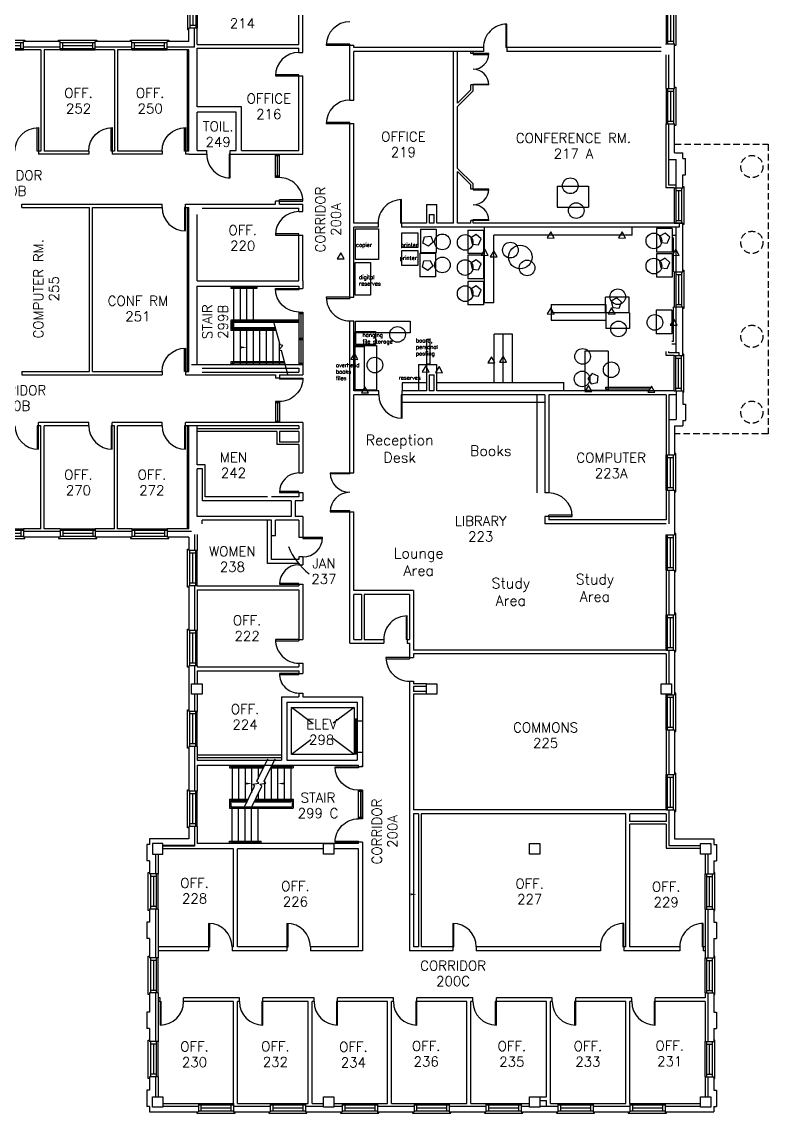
# Model space of a CAD drawing. Extents: x 481 to 2778, y 95 to 2621.
# Drawn here: x 1634 to 2778, y 95 to 1768 of the extents above; entities that cross this region are included whole.
import ezdxf
from ezdxf.enums import TextEntityAlignment as Align

# ---------------------------------------------------------------- set-up
doc = ezdxf.new("R2010")
doc.units = 0
doc.header["$LTSCALE"] = 40
doc.header["$MEASUREMENT"] = 0
doc.linetypes.add('HIDDEN', pattern=[0.375, 0.25, -0.125])
doc.layers.get('0').update_dxf_attribs({"linetype": 'CONTINUOUS'})
for name, color, linetype in [('A-AREA-IDEN', 3, 'CONTINUOUS'), ('A-CONC', 5, 'HIDDEN'), ('A-DOOR', 7, 'CONTINUOUS'), ('A-FLOR-ELTR', 7, 'CONTINUOUS'), ('A-FLOR-STRS', 7, 'CONTINUOUS'), ('A-GLAZ', 5, 'CONTINUOUS'), ('A-STRS-RAIL', 7, 'CONTINUOUS'), ('A-WALL', 5, 'CONTINUOUS'), ('S-COLS', 3, 'CONTINUOUS')]:
    doc.layers.add(name, color=color, linetype=linetype)
doc.styles.add('SIMPLEX', font='simplex', dxfattribs={"height": 23})

# ---------------------------------------------------------------- blocks, each defined once
blk = doc.blocks.new('Q')
at = {"layer": 'A-STRS-RAIL', "style": 'SIMPLEX'}
for tag, p in [('ROOM', (2, 4)), ('NUMBER', (2, -15.1))]:
    blk.add_attdef(tag, text='', height=12, dxfattribs=at).set_placement(p, align=Align.CENTER)
blk = doc.blocks.new('AD081', base_point=(976.415, 314.205))
for p, q in [((976.353, 314.849), (976.314, 314.205)), ((976.353, 314.849), (976.477, 313.561)), ((975.415, 314.205), (976.314, 314.205)), ((976.477, 313.561), (976.516, 314.205)), ((976.516, 314.205), (977.415, 314.205))]:
    blk.add_line(p, q)
blk = doc.blocks.new('WDO')
at = {"layer": 'A-GLAZ'}
for p, q in [((2681.4, 408.1), (2681.4, 462.1)), ((2683.6, 408.1), (2683.6, 462.1)), ((2683.6, 458.1), (2692.6, 458.1)), ((2688.1, 412.1), (2688.1, 458.1)), ((2692.6, 408.1), (2692.6, 462.1)), ((2696.3, 464.4), (2694.4, 464.4)), ((2696.3, 405.8), (2696.3, 464.4)), ((2683.6, 412.1), (2692.6, 412.1)), ((2694.4, 405.8), (2696.3, 405.8))]:
    blk.add_line(p, q, dxfattribs=at)
at = {"layer": 'A-WALL'}
for p, q in [((2681.4, 462.1), (2694.4, 462.1)), ((2681.4, 408.1), (2694.4, 408.1))]:
    blk.add_line(p, q, dxfattribs=at)
blk = doc.blocks.new('AD05A', base_point=(203.035, 424.492))
for p, q in [((203.035, 424.492), (203.084, 424.492)), ((203.035, 424.492), (203.035, 423.492)), ((203.084, 423.493), (203.084, 424.492))]:
    blk.add_line(p, q)
blk.add_arc((203.035, 424.492), 1, 270, 0)
blk = doc.blocks.new('AD03A', base_point=(6.133, 5.024))
for p, q in [((6.133, 6.024), (6.133, 5.024)), ((6.182, 5.024), (6.182, 6.022)), ((6.133, 5.024), (6.182, 5.024))]:
    blk.add_line(p, q)
blk.add_arc((6.133, 5.024), 1, 0, 90)
blk = doc.blocks.new('AD04A', base_point=(489.664, 570.31))
for p, q in [((488.664, 571.31), (488.664, 570.31)), ((488.713, 570.31), (488.713, 571.309)), ((490.616, 570.31), (490.616, 571.309)), ((490.664, 571.31), (490.664, 570.31)), ((488.664, 570.31), (488.713, 570.31)), ((490.664, 570.31), (490.616, 570.31))]:
    blk.add_line(p, q)
for centre, start, end in [((488.664, 570.31), 0, 90), ((490.664, 570.31), 90, 180)]:
    blk.add_arc(centre, 1, start, end)

msp = doc.modelspace()

# ---------------------------------------------------------------- linework, layer by layer
for p, q in [((2569.5, 1441.2), (2569.5, 1453.2)), ((2357.1, 1337.3), (2343.1, 1337.3)), ((2445, 1334.7), (2445, 1310.7)), ((2529, 1334.7), (2529, 1310.7)), ((2385.8, 1289.3), (2357.8, 1289.3)), ((2241.9, 1242.6), (2254.7, 1242.6)), ((2216.7, 1214.5), (2216.7, 1202.5)), ((2464.2, 1215.3), (2464.2, 1203.3))]:
    msp.add_line(p, q)
for points in [[(2145.1, 1450.7), (2180.6, 1450.7), (2180.6, 1403.7), (2145.1, 1403.7)], [(2216.1, 1444.5), (2240.8, 1444.5), (2240.8, 1422.2), (2216.1, 1422.2)], [(2264.4, 1430.5), (2257.1, 1424), (2248.6, 1428.9), (2250.8, 1438.5), (2260.5, 1439.4)], [(2337.7, 1435.5), (2330.4, 1442), (2321.9, 1437), (2324.1, 1427.4), (2333.8, 1426.5)], [(2449.8, 1436.7), (2444.6, 1446.2), (2439, 1436.9)], [(2559, 1436.7), (2553.8, 1446.2), (2548.2, 1436.9)], [(2627.1, 1437.8), (2619.7, 1444.3), (2611.3, 1439.3), (2613.4, 1429.7), (2623.2, 1428.8)], [(2127.9, 1404.7), (2122.6, 1414.1), (2117, 1404.8)], [(2216.1, 1417.6), (2240.8, 1417.6), (2240.8, 1394.4), (2216.1, 1394.4)], [(2348.5, 1410), (2343.2, 1419.4), (2337.7, 1410.2)], [(2362.4, 1407.8), (2357.2, 1417.3), (2351.6, 1408)], [(2627.1, 1399.2), (2619.7, 1405.7), (2611.3, 1400.7), (2613.4, 1391.2), (2623.2, 1390.2)], [(2641.5, 1410), (2636.2, 1419.4), (2630.7, 1410.2)], [(2144.4, 1399.1), (2168.3, 1399.1), (2168.3, 1349), (2144.4, 1349)], [(2263.7, 1393.5), (2256.3, 1387), (2247.9, 1391.9), (2250, 1401.5), (2259.8, 1402.4)], [(2337.7, 1396.9), (2330.4, 1403.4), (2321.9, 1398.4), (2324.1, 1388.9), (2333.8, 1387.9)], [(2337.7, 1356.8), (2330.4, 1363.3), (2321.9, 1358.4), (2324.1, 1348.8), (2333.8, 1347.8)], [(2553.2, 1338.4), (2545.9, 1344.9), (2537.4, 1339.9), (2539.5, 1330.4), (2549.3, 1329.4)], [(2449.8, 1320.1), (2444.6, 1329.6), (2439, 1320.3)], [(2543.2, 1320.1), (2537.9, 1329.6), (2532.4, 1320.3)], [(2144.9, 1309.5), (2228.9, 1309.5), (2228.9, 1291.5), (2144.9, 1291.5)], [(2638.3, 1303), (2633, 1312.4), (2627.5, 1303.2)], [(2145.9, 1293.5), (2176, 1293.5), (2176, 1273.4), (2145.9, 1273.4)], [(2144.4, 1271.9), (2177.5, 1271.9), (2177.5, 1203.3), (2144.4, 1203.3)], [(2254.7, 1281.9), (2259.3, 1281.9), (2259.3, 1243.4), (2254.7, 1243.4)], [(2148.9, 1250.6), (2143.7, 1260), (2138.1, 1250.8)], [(2144.4, 1270.3), (2158.3, 1270.3), (2158.3, 1204), (2144.4, 1204)], [(2358.9, 1245.2), (2353.6, 1254.7), (2348, 1245.4)], [(2376.9, 1246.3), (2371.7, 1255.8), (2366.1, 1246.5)], [(2258.2, 1231.3), (2252.9, 1240.8), (2247.3, 1231.5)], [(2278.5, 1230.3), (2273.2, 1239.7), (2267.7, 1230.4)], [(2508, 1228.8), (2501.5, 1221.5), (2506.5, 1213), (2516, 1215.1), (2517, 1224.9)], [(2165, 1199.2), (2159.7, 1208.7), (2154.2, 1199.4)], [(2507.7, 1201.4), (2502.5, 1210.8), (2496.9, 1201.6)], [(2529.1, 1208.1), (2596.4, 1208.1), (2596.4, 1204.8), (2529.1, 1204.8)], [(2604, 1200.3), (2598.8, 1209.8), (2593.2, 1200.5)]]:
    msp.add_lwpolyline(points, close=True)
for centre, radius in [((2474.5, 1516.7), 12), ((2483.6, 1478.7), 12), ((2278.3, 1430.8), 12), ((2313.3, 1430), 12), ((2602.6, 1432.3), 12), ((2382.6, 1418.1), 12), ((2397.8, 1407.5), 18), ((2278.3, 1395.4), 12), ((2602.6, 1393.8), 12), ((2313.3, 1391.5), 12), ((2408.2, 1390.9), 12), ((2313.3, 1351.4), 12), ((2547.3, 1346.7), 12), ((2548.4, 1297.4), 12), ((2604.2, 1307.3), 12), ((2209.6, 1289), 12), ((2493.4, 1255.2), 12), ((2174.9, 1242), 12), ((2537.2, 1234.8), 12), ((2492.6, 1220.7), 12)]:
    msp.add_circle(centre, radius)
at = {"layer": 'A-AREA-IDEN'}
msp.add_arc((2140.1, 1005.1), 106.2, 202.9762, 231.5169, dxfattribs=at)
at = {"layer": 'A-CONC', "linetype": 'HIDDEN'}
for p, q in [((2634.4, 1580.5), (2777.9, 1580.5)), ((2777.9, 1580.5), (2777.9, 1136.3)), ((2777.9, 1136.3), (2634.4, 1136.3))]:
    msp.add_line(p, q, dxfattribs=at)
for centre in [(2752.9, 1546.2), (2752.9, 1430), (2752.9, 1286), (2752.9, 1169.7)]:
    msp.add_circle(centre, 17, dxfattribs=at)
at = {"layer": 'A-DOOR', "color": 7}
for p, q in [((2022.4, 1529.3), (2022.4, 1565)), ((2028.4, 1529.3), (2028.4, 1565)), ((2022.4, 1186.1), (2022.4, 1154)), ((2028.4, 1186.1), (2028.4, 1154)), ((2149.9, 546.5), (2149.9, 590.3)), ((2155.9, 546.5), (2155.9, 590.3))]:
    msp.add_line(p, q, dxfattribs=at)
at = {"layer": 'A-DOOR'}
for p, q in [((2022.4, 1563), (2028.4, 1563)), ((2025.4, 1531.3), (2025.4, 1563)), ((2028.4, 1531.3), (2022.4, 1531.3)), ((2028.4, 1529.3), (2022.4, 1529.3)), ((2058.4, 1323.2), (2058.4, 1243)), ((2058.4, 1323.2), (2064.4, 1323.2)), ((2064.4, 1323.2), (2064.4, 1243)), ((2058.4, 1321.2), (2064.4, 1321.2)), ((2061.4, 1321.2), (2061.4, 1283.1)), ((2058.4, 1283.1), (2064.4, 1283.1)), ((2058.4, 1281.1), (2064.4, 1281.1)), ((2061.4, 1281.1), (2061.4, 1244.9)), ((2058.4, 1244.9), (2064.4, 1244.9)), ((2028.4, 1186.1), (2022.4, 1186.1)), ((2028.4, 1184.1), (2022.4, 1184.1)), ((2025.4, 1184.1), (2025.4, 1156)), ((2022.4, 1156), (2028.4, 1156)), ((2144.8, 699), (2144.8, 646)), ((2146.8, 699), (2144.8, 699)), ((2146.8, 646), (2146.8, 699)), ((2144.8, 646), (2146.8, 646)), ((2155.9, 590.3), (2149.9, 590.3)), ((2155.9, 588.3), (2149.9, 588.3)), ((2152.9, 588.3), (2152.9, 548.5)), ((2155.9, 548.5), (2149.9, 548.5)), ((2155.9, 546.5), (2149.9, 546.5))]:
    msp.add_line(p, q, dxfattribs=at)
at = {"layer": 'A-FLOR-ELTR'}
for p, q in [((2047, 717), (2143, 717)), ((2047, 645), (2047, 717)), ((2080.4, 692), (2047, 717)), ((2143, 717), (2110.9, 693)), ((2143, 717), (2143, 645)), ((2143, 645), (2110.5, 669.4)), ((2076.7, 667.3), (2047, 645)), ((2143, 645), (2047, 645))]:
    msp.add_line(p, q, dxfattribs=at)
at = {"layer": 'A-FLOR-STRS'}
for p, q in [((1958.2, 1363), (1958.2, 1243)), ((1968.2, 1363), (1968.2, 1307)), ((1978.2, 1363), (1978.2, 1307)), ((1988.2, 1363), (1988.2, 1307)), ((1968.2, 1299), (1968.2, 1243)), ((1978.2, 1299), (1978.2, 1243)), ((1988.2, 1299), (1988.2, 1243)), ((1998.2, 1299), (1998.2, 1243)), ((2008.2, 1299), (2008.2, 1243)), ((2018.2, 1299), (2018.2, 1243)), ((2028.2, 1276.4), (2028.2, 1243)), ((1955.8, 628.5), (1955.8, 572.5)), ((1965.8, 628.5), (1965.8, 572.5)), ((1975.8, 628.5), (1975.8, 572.5)), ((1985.8, 628.5), (1985.8, 586.2)), ((1995.8, 628.5), (1995.8, 607.2)), ((2015.8, 628.5), (2015.8, 572.5)), ((2025.8, 628.5), (2025.8, 572.5)), ((2035.8, 628.5), (2035.8, 572.5)), ((2045.8, 628.5), (2045.8, 572.5)), ((2005.8, 606.4), (2005.8, 572.5)), ((1995.8, 585.4), (1995.8, 572.5)), ((1955.8, 508.5), (1955.8, 564.5)), ((1965.8, 508.5), (1965.8, 564.5)), ((1975.8, 508.5), (1975.8, 564.5)), ((1985.8, 508.5), (1985.8, 564.5)), ((1995.8, 508.5), (1995.8, 564.5))]:
    msp.add_line(p, q, dxfattribs=at)
for points in [[(1969.3, 1270.6), (1969.3, 1267.6), (1978.3, 1269.1)], [(1977.3, 602), (1977.3, 599), (1986.3, 600.5)], [(2035.2, 599), (2035.2, 602), (2026.2, 600.5)]]:
    msp.add_solid(points, dxfattribs=at)
at = {"layer": 'A-GLAZ'}
for p, q in [((1827.4, 405.8), (1827.4, 464.4)), ((1827.4, 464.4), (1829.4, 464.4)), ((1831.2, 408.1), (1831.2, 462.1)), ((1840.2, 458.1), (1831.2, 458.1)), ((1835.7, 412.1), (1835.7, 458.1)), ((1840.2, 408.1), (1840.2, 462.1)), ((1842.4, 408.1), (1842.4, 462.1)), ((2681.4, 408.1), (2681.4, 462.1)), ((2683.6, 408.1), (2683.6, 462.1)), ((2683.6, 458.1), (2692.6, 458.1)), ((2688.1, 412.1), (2688.1, 458.1)), ((2692.6, 408.1), (2692.6, 462.1)), ((2696.3, 464.4), (2694.4, 464.4)), ((2696.3, 405.8), (2696.3, 464.4)), ((1829.4, 405.8), (1827.4, 405.8)), ((1840.2, 412.1), (1831.2, 412.1)), ((2683.6, 412.1), (2692.6, 412.1)), ((2694.4, 405.8), (2696.3, 405.8))]:
    msp.add_line(p, q, dxfattribs=at)
at = {"layer": 'A-STRS-RAIL'}
for p, q in [((1954.2, 1363), (1954.2, 1359.1)), ((1993.7, 1359.1), (1954.2, 1359.1)), ((1956.2, 1363), (1956.2, 1361.1)), ((1991.7, 1361.1), (1956.2, 1361.1)), ((1991.7, 1363), (1991.7, 1361.1)), ((1993.7, 1363), (1993.7, 1359.1)), ((2058.4, 1311), (1954.2, 1311)), ((1954.2, 1311), (1954.2, 1295)), ((2058.4, 1309), (1956.2, 1309)), ((1956.2, 1309), (1956.2, 1297)), ((2058.4, 1307), (1958.2, 1307)), ((2023.2, 1295), (1954.2, 1295)), ((2022.7, 1297), (1956.2, 1297)), ((2022.2, 1299), (1958.2, 1299)), ((2036.1, 1246.8), (1954.2, 1246.8)), ((1954.2, 1246.8), (1954.2, 1243)), ((2036.7, 1244.8), (1956.2, 1244.8)), ((1956.2, 1244.8), (1956.2, 1243)), ((1952.1, 628.5), (1952.1, 624.6)), ((1952.1, 624.6), (2004.1, 624.6)), ((1954.1, 628.5), (1954.1, 626.6)), ((1954.1, 626.6), (2005.1, 626.6)), ((2005.8, 628.5), (2005.8, 628.1)), ((2014.5, 624.6), (2049.8, 624.6)), ((2015.5, 626.6), (2047.8, 626.6)), ((2047.8, 628.5), (2047.8, 626.6)), ((2049.8, 628.5), (2049.8, 624.6)), ((1952.1, 576.5), (1952.1, 563)), ((1952.1, 576.5), (1981.2, 576.5)), ((1954.1, 574.5), (1954.1, 565)), ((1954.1, 574.5), (1980.2, 574.5)), ((1955.8, 572.5), (1979.3, 572.5)), ((1989.6, 572.5), (2045.8, 572.5)), ((1990.6, 574.5), (2047.8, 574.5)), ((1991.6, 576.5), (2049.8, 576.5)), ((2047.8, 574.5), (2047.8, 565)), ((2049.8, 576.5), (2049.8, 563)), ((1952.1, 563), (2049.8, 563)), ((1954.1, 565), (2047.8, 565)), ((1952.1, 512.3), (2000.5, 512.3)), ((1952.1, 508.5), (1952.1, 512.3)), ((1954.1, 510.3), (1998.5, 510.3)), ((1954.1, 508.5), (1954.1, 510.3)), ((1998.5, 508.5), (1998.5, 510.3)), ((2000.5, 508.5), (2000.5, 512.3))]:
    msp.add_line(p, q, dxfattribs=at)
at = {"layer": 'A-WALL'}
for p, q in [((2058.4, 1733.5), (2058.4, 1802.6)), ((2064.4, 1721.3), (2064.4, 1802.6)), ((1889.4, 1738), (1889.4, 1758.4)), ((1898.4, 1729), (1898.4, 1758.4)), ((1902.4, 1733.5), (1902.4, 1758.4)), ((1692.1, 1738), (1635.9, 1738)), ((1692.1, 1729), (1635.9, 1729)), ((1662.6, 1725), (1635.9, 1725)), ((1662.6, 1725), (1662.6, 1570)), ((1667.6, 1725), (1667.6, 1570)), ((1692.1, 1725), (1667.6, 1725)), ((1802.4, 1738), (1746.1, 1738)), ((1802.4, 1729), (1746.1, 1729)), ((1775.4, 1725), (1746.7, 1725)), ((1775.4, 1725), (1775.4, 1570)), ((1780.4, 1725), (1780.4, 1570)), ((1802.4, 1725), (1780.4, 1725)), ((1889.4, 1738), (1856.4, 1738)), ((1898.4, 1729), (1856.4, 1729)), ((1889.4, 1725), (1856.4, 1725)), ((1887.4, 1570), (1887.4, 1725)), ((1889.4, 1570), (1889.4, 1725)), ((1902.4, 1733.5), (2058.4, 1733.5)), ((1902.4, 1727.5), (2058.4, 1727.5)), ((1902.4, 1637.7), (1902.4, 1727.5)), ((2058.4, 1721.3), (2058.4, 1727.5)), ((2136.4, 1648.1), (2136.4, 1732.1)), ((2136.4, 1732.1), (2142.4, 1732.1)), ((2142.4, 1728.5), (2142.4, 1732.1)), ((2341.2, 1728.5), (2142.4, 1728.5)), ((2341.2, 1728.5), (2341.2, 1722.5)), ((2613.9, 1728.5), (2377.2, 1728.5)), ((2377.2, 1728.5), (2377.2, 1722.5)), ((2621.4, 1733.5), (2621.4, 1734.2)), ((2625.4, 1733.5), (2625.4, 1734.2)), ((2634.4, 1665.7), (2634.4, 1734.2)), ((2058.4, 1721.3), (2064.4, 1721.3)), ((2142.4, 1648.1), (2142.4, 1722.5)), ((2341.2, 1722.5), (2142.4, 1722.5)), ((2295.4, 1459.5), (2295.4, 1722.5)), ((2301.4, 1643.4), (2301.4, 1722.5)), ((2321.9, 1722.5), (2301.4, 1722.5)), ((2321.9, 1719.4), (2321.9, 1722.5)), ((2325.4, 1719.4), (2321.9, 1719.4)), ((2341.2, 1722.5), (2325.4, 1722.5)), ((2325.4, 1719.4), (2325.4, 1722.5)), ((2613.9, 1722.5), (2377.2, 1722.5)), ((2621.4, 1665.7), (2621.4, 1717.5)), ((2625.4, 1665.7), (2625.4, 1717.5)), ((2058.4, 1571), (2058.4, 1685.3)), ((2058.4, 1685.3), (2064.4, 1685.3)), ((2064.4, 1565), (2064.4, 1685.3)), ((2321.9, 1663.9), (2301.4, 1643.4)), ((2325.4, 1662.5), (2301.4, 1638.5)), ((2325.4, 1671.4), (2321.9, 1671.4)), ((2321.9, 1663.9), (2321.9, 1671.4)), ((2325.4, 1662.5), (2325.4, 1671.4)), ((2136.4, 1648.1), (2142.4, 1648.1)), ((1970.4, 1637.7), (1902.4, 1637.7)), ((1962.4, 1629.7), (1902.4, 1629.7)), ((1902.4, 1571), (1902.4, 1629.7)), ((1962.4, 1571), (1962.4, 1629.7)), ((1970.4, 1571), (1970.4, 1637.7)), ((2301.4, 1543.5), (2301.4, 1638.5)), ((2136.4, 1345.8), (2136.4, 1612.1)), ((2136.4, 1612.1), (2142.4, 1612.1)), ((2142.4, 1459.5), (2142.4, 1612.1)), ((2621.4, 1513.5), (2621.4, 1611.7)), ((2625.4, 1517.5), (2625.4, 1611.7)), ((2634.4, 1567.2), (2634.4, 1611.7)), ((1662.6, 1570), (1659, 1570)), ((1659, 1570), (1659, 1565)), ((1736.2, 1565), (1659, 1565)), ((1736.2, 1570), (1667.6, 1570)), ((1736.2, 1570), (1736.2, 1565)), ((1775.4, 1570), (1772.2, 1570)), ((1772.2, 1570), (1772.2, 1565)), ((1848.6, 1565), (1772.2, 1565)), ((1848.6, 1570), (1780.4, 1570)), ((1848.6, 1570), (1848.6, 1565)), ((1889.4, 1570), (1884.6, 1570)), ((1884.6, 1570), (1884.6, 1565)), ((1889.4, 1565), (1884.6, 1565)), ((1889.4, 1565), (1917.1, 1565)), ((1902.4, 1571), (1917.1, 1571)), ((1917.1, 1565), (1917.1, 1571)), ((1953.1, 1565), (1953.1, 1571)), ((1953.1, 1571), (1962.4, 1571)), ((1953.1, 1565), (2064.4, 1565)), ((1970.4, 1571), (2058.4, 1571)), ((2625.4, 1557.2), (2636.9, 1557.2)), ((2634.4, 1567.2), (2646.9, 1567.2)), ((2636.9, 1513.5), (2636.9, 1557.2)), ((2646.9, 1558.7), (2646.9, 1567.2)), ((2646.9, 1558.7), (2650.9, 1558.7)), ((2650.9, 1533.7), (2650.9, 1558.7)), ((2325.4, 1519.5), (2301.4, 1543.5)), ((2321.9, 1518), (2301.4, 1538.5)), ((2301.4, 1459.5), (2301.4, 1538.5)), ((2646.9, 1513.5), (2646.9, 1533.7)), ((2646.9, 1533.7), (2650.9, 1533.7)), ((2321.9, 1511.7), (2321.9, 1518)), ((2325.4, 1511.7), (2321.9, 1511.7)), ((2325.4, 1511.7), (2325.4, 1519.5)), ((2454.6, 1516.2), (2454.6, 1484.2)), ((2454.6, 1516.2), (2502.6, 1516.2)), ((2502.6, 1516.2), (2502.6, 1484.2)), ((2633.9, 1513.5), (2621.4, 1513.5)), ((2636.9, 1517.5), (2625.4, 1517.5)), ((2028.4, 1493.3), (2022.4, 1493.3)), ((2022.4, 1488.5), (2022.4, 1493.3)), ((2028.4, 1488.5), (2028.4, 1493.3)), ((1633.5, 1488.5), (1848.5, 1488.5)), ((1633.5, 1483.5), (1633.5, 1488.5)), ((1633.5, 1483.5), (1737.1, 1483.5)), ((1737.1, 1232), (1737.1, 1483.5)), ((1742.1, 1232), (1742.1, 1483.5)), ((1742.1, 1483.5), (1848.5, 1483.5)), ((1848.5, 1483.5), (1848.5, 1488.5)), ((1884.5, 1488.5), (2022.4, 1488.5)), ((1884.5, 1483.5), (1884.5, 1488.5)), ((1884.5, 1483.5), (1889.4, 1483.5)), ((1887.4, 1232), (1887.4, 1483.5)), ((1889.4, 1232), (1889.4, 1483.5)), ((1902.4, 1371), (1902.4, 1472.5)), ((1909.9, 1482.5), (2058.4, 1482.5)), ((2028.4, 1488.5), (2064.4, 1488.5)), ((2058.4, 1477.3), (2058.4, 1482.5)), ((2058.4, 1477.3), (2064.4, 1477.3)), ((2064.4, 1477.3), (2064.4, 1488.5)), ((2253.9, 1488.1), (2253.9, 1459.5)), ((2253.9, 1488.1), (2269.9, 1488.1)), ((2257.9, 1472.5), (2257.9, 1459.5)), ((2257.9, 1472.5), (2265.9, 1472.5)), ((2265.9, 1459.5), (2265.9, 1472.5)), ((2269.9, 1459.5), (2269.9, 1488.1)), ((2454.6, 1484.2), (2502.6, 1484.2)), ((2179.9, 1459.5), (2142.4, 1459.5)), ((2179.9, 1459.5), (2179.9, 1453.2)), ((2253.9, 1459.5), (2215.9, 1459.5)), ((2215.9, 1459.5), (2215.9, 1453.2)), ((2265.9, 1459.5), (2257.9, 1459.5)), ((2295.4, 1459.5), (2269.9, 1459.5)), ((2321.9, 1459.5), (2301.4, 1459.5)), ((2325.4, 1463.7), (2321.9, 1463.7)), ((2321.9, 1459.5), (2321.9, 1463.7)), ((2325.4, 1459.5), (2325.4, 1463.7)), ((2646.9, 1459.5), (2325.4, 1459.5)), ((2641.3, 1459.5), (2641.3, 1453.2)), ((2646.9, 1385), (2646.9, 1459.5)), ((2058.4, 1371), (2058.4, 1441.3)), ((2058.4, 1441.3), (2064.4, 1441.3)), ((2064.4, 1371), (2064.4, 1441.3)), ((2142.4, 1345.8), (2142.4, 1453.2)), ((2179.9, 1453.2), (2142.4, 1453.2)), ((2641.3, 1453.2), (2215.9, 1453.2)), ((2244.8, 1450.4), (2244.8, 1414.4)), ((2244.8, 1450.4), (2268.8, 1450.4)), ((2268.8, 1450.4), (2268.8, 1414.4)), ((2317.4, 1448.9), (2317.4, 1412.9)), ((2317.4, 1448.9), (2317.4, 1412.9)), ((2317.4, 1448.9), (2341.4, 1448.9)), ((2341.4, 1448.9), (2341.4, 1412.9)), ((2343.1, 1337.3), (2343.1, 1453.2)), ((2569.5, 1441.2), (2357.1, 1441.2)), ((2357.1, 1337.3), (2357.1, 1441.2)), ((2606.7, 1451.2), (2606.7, 1415.2)), ((2606.7, 1451.2), (2606.7, 1415.2)), ((2630.7, 1451.2), (2606.7, 1451.2)), ((2630.1, 1441.2), (2636.9, 1441.2)), ((2630.7, 1451.2), (2630.7, 1415.2)), ((2636.9, 1385), (2636.9, 1453.2)), ((2630.1, 1437.2), (2632.9, 1437.2)), ((2632.9, 1385), (2632.9, 1437.2)), ((2244, 1413.4), (2268, 1413.4)), ((2244, 1413.4), (2244, 1377.4)), ((2244.8, 1414.4), (2268.8, 1414.4)), ((2268, 1413.4), (2268, 1377.4)), ((2341.4, 1412.9), (2317.4, 1412.9)), ((2317.4, 1410.3), (2317.4, 1374.3)), ((2341.4, 1410.3), (2317.4, 1410.3)), ((2341.4, 1410.3), (2341.4, 1374.3)), ((2630.7, 1415.2), (2606.7, 1415.2)), ((2630.7, 1412.6), (2606.7, 1412.6)), ((2606.7, 1412.6), (2606.7, 1376.6)), ((2630.7, 1412.6), (2630.7, 1376.6)), ((2268, 1377.4), (2244, 1377.4)), ((2341.4, 1374.3), (2317.4, 1374.3)), ((2630.7, 1376.6), (2606.7, 1376.6)), ((1901.9, 1363), (2058.4, 1363)), ((1902.4, 1371), (2058.4, 1371)), ((1902.4, 1243), (1902.4, 1363)), ((2058.4, 1363), (2058.4, 1359.2)), ((2058.4, 1359.2), (2064.4, 1359.2)), ((2064.4, 1371), (2064.4, 1359.2)), ((2341.4, 1370.2), (2317.4, 1370.2)), ((2317.4, 1370.2), (2317.4, 1334.2)), ((2341.4, 1370.2), (2341.4, 1334.2)), ((2136.4, 1345.8), (2142.4, 1345.8)), ((2564.5, 1345.8), (2528.5, 1345.8)), ((2528.5, 1321.8), (2528.5, 1345.8)), ((2564.5, 1321.8), (2564.5, 1345.8)), ((2341.4, 1334.2), (2317.4, 1334.2)), ((2445, 1334.7), (2529, 1334.7)), ((2445, 1322.7), (2529, 1322.7)), ((2564.5, 1321.8), (2528.5, 1321.8)), ((2565.1, 1321.8), (2529.1, 1321.8)), ((2529.1, 1321.8), (2529.1, 1297.8)), ((2565.1, 1321.8), (2565.1, 1297.8)), ((2606.4, 1325.9), (2606.4, 1289.9)), ((2630.4, 1325.9), (2606.4, 1325.9)), ((2630.4, 1325.9), (2630.4, 1289.9)), ((2632.9, 1278.7), (2632.9, 1331)), ((2636.9, 1260.5), (2636.9, 1331)), ((2646.9, 1256.5), (2646.9, 1331)), ((2136.4, 1076.9), (2136.4, 1309.8)), ((2136.4, 1309.8), (2142.4, 1309.8)), ((2142.4, 1202.5), (2142.4, 1309.8)), ((2445, 1310.7), (2529, 1310.7)), ((2143.4, 1292.8), (2143.4, 1268.8)), ((2357.8, 1214.5), (2357.8, 1289.3)), ((2371.8, 1214.5), (2371.8, 1289.3)), ((2385.8, 1214.5), (2385.8, 1289.3)), ((2565.1, 1297.8), (2529.1, 1297.8)), ((2630.4, 1289.9), (2606.4, 1289.9)), ((2630.1, 1278.7), (2632.9, 1278.7)), ((2630.1, 1274.7), (2636.9, 1274.7)), ((2496.6, 1263.2), (2496.6, 1203.2)), ((2532.6, 1263.2), (2496.6, 1263.2)), ((2532.6, 1263.2), (2532.6, 1203.2)), ((2621.4, 1256.5), (2621.4, 1262.7)), ((2633.9, 1256.5), (2621.4, 1256.5)), ((2625.4, 1260.5), (2625.4, 1262.7)), ((2641.3, 1260.5), (2625.4, 1260.5)), ((2641.3, 1256.5), (2641.3, 1260.5)), ((1893.9, 1243), (2064.4, 1243)), ((2064.4, 1243), (2064.4, 1227)), ((2143.2, 1243.2), (2143.2, 1203.2)), ((2241.9, 1242.6), (2241.9, 1202.5)), ((2253.9, 1242.6), (2253.9, 1202.5)), ((2253.9, 1242.6), (2269.9, 1242.6)), ((2269.9, 1202.5), (2269.9, 1242.6)), ((1633.5, 1232), (1737.1, 1232)), ((1633.5, 1232), (1633.5, 1227)), ((1633.5, 1227), (1848.5, 1227)), ((1742.1, 1232), (1848.5, 1232)), ((1848.5, 1232), (1848.5, 1227)), ((1884.5, 1232), (1889.4, 1232)), ((1884.5, 1232), (1884.5, 1227)), ((1884.5, 1227), (2022.4, 1227)), ((1909.9, 1237), (2058.4, 1237)), ((1909.9, 1231), (2058.4, 1231)), ((2022.4, 1227), (2022.4, 1222.1)), ((2028.4, 1222.1), (2022.4, 1222.1)), ((2028.4, 1227), (2064.4, 1227)), ((2028.4, 1227), (2028.4, 1222.1)), ((2058.4, 1237), (2058.4, 1231)), ((2257.9, 1227), (2257.9, 1202.5)), ((2257.9, 1227), (2265.9, 1227)), ((2265.9, 1202.5), (2265.9, 1227)), ((2253.9, 1214.5), (2216.7, 1214.5)), ((2464.9, 1214.5), (2269.9, 1214.5)), ((2180.7, 1202.5), (2142.4, 1202.5)), ((2142.4, 1076.9), (2142.4, 1196.5)), ((2180.7, 1196.5), (2142.4, 1196.5)), ((2173.2, 1203.2), (2143.2, 1203.2)), ((2180.7, 1196.5), (2180.7, 1202.5)), ((2253.9, 1202.5), (2216.7, 1202.5)), ((2216.7, 1196.5), (2216.7, 1202.5)), ((2435.4, 1196.5), (2216.7, 1196.5)), ((2265.9, 1202.5), (2257.9, 1202.5)), ((2633.9, 1202.5), (2269.9, 1202.5)), ((2423.4, 1196.5), (2423.4, 1046)), ((2435.4, 1196.5), (2435.4, 1046)), ((2441.4, 1196.5), (2441.4, 1046)), ((2621.4, 1196.5), (2441.4, 1196.5)), ((2532.6, 1203.2), (2496.6, 1203.2)), ((2621.4, 1196.5), (2621.4, 1104.2)), ((2625.4, 1196.5), (2625.4, 1104.2)), ((2636.9, 1196.5), (2625.4, 1196.5)), ((2636.9, 1202.5), (2636.9, 1158.7)), ((2646.9, 1202.5), (2646.9, 1182.2)), ((2435.4, 1184.5), (2216.7, 1184.5)), ((2646.9, 1182.2), (2650.9, 1182.2)), ((2650.9, 1182.2), (2650.9, 1157.2)), ((2625.4, 1158.7), (2636.9, 1158.7)), ((2646.9, 1157.2), (2646.9, 1148.7)), ((2646.9, 1157.2), (2650.9, 1157.2)), ((1736.2, 1154), (1659, 1154)), ((1659, 1149), (1659, 1154)), ((1662.6, 1149), (1659, 1149)), ((1662.6, 991), (1662.6, 1149)), ((1736.2, 1149), (1667.6, 1149)), ((1667.6, 991), (1667.6, 1149)), ((1736.2, 1149), (1736.2, 1154)), ((1848.6, 1154), (1772.2, 1154)), ((1772.2, 1149), (1772.2, 1154)), ((1775.4, 1149), (1772.2, 1149)), ((1775.4, 991), (1775.4, 1149)), ((1780.4, 991), (1780.4, 1149)), ((1848.6, 1149), (1780.4, 1149)), ((1848.6, 1149), (1848.6, 1154)), ((2064.5, 1154), (1884.6, 1154)), ((1884.6, 1149), (1884.6, 1154)), ((2058.4, 1149), (1884.6, 1149)), ((1887.4, 991), (1887.4, 1149)), ((1889.4, 991), (1889.4, 1149)), ((1902.4, 1089), (1902.4, 1149)), ((2058.4, 1144), (1902.4, 1144)), ((2024.4, 1140), (1902.4, 1140)), ((2024.4, 1140), (2024.4, 1120)), ((2028.4, 1140), (2028.4, 1124)), ((2058.4, 1140), (2028.4, 1140)), ((2058.4, 1149), (2058.4, 1144)), ((2058.4, 1140), (2058.4, 1124)), ((2064.4, 1154), (2064.4, 1076.6)), ((2634.4, 1148.7), (2646.9, 1148.7)), ((2634.4, 1148.7), (2634.4, 1104.2)), ((2058.4, 1124), (2028.4, 1124)), ((2058.4, 1120), (2024.4, 1120)), ((2058.4, 1120), (2058.4, 1076.6)), ((1914.4, 1089), (1902.4, 1089)), ((1914.4, 1040), (1914.4, 1089)), ((1902.4, 1010), (1902.4, 1083)), ((1910.4, 1083), (1902.4, 1083)), ((1910.4, 1034), (1910.4, 1083)), ((2058.4, 1076.6), (2064.4, 1076.6)), ((2136.4, 1076.9), (2142.4, 1076.9)), ((2010.4, 1040), (1914.4, 1040)), ((2058.4, 1040), (2016.4, 1040)), ((2058.4, 1046.6), (2058.4, 1040)), ((2058.4, 1046.6), (2064.4, 1046.6)), ((2064.4, 1046.6), (2064.4, 1034)), ((2441.4, 1046), (2435.4, 1046)), ((2621.4, 1050.2), (2621.4, 1004.5)), ((2625.4, 1050.2), (2625.4, 998.5)), ((2634.4, 1050.2), (2634.4, 981.7)), ((2046.4, 1034), (1910.4, 1034)), ((2046.4, 1034), (2046.4, 1010)), ((2052.4, 1034), (2052.4, 1010)), ((2064.4, 1034), (2052.4, 1034)), ((2046.4, 1010), (1902.4, 1010)), ((2016.4, 1004), (1909.9, 1004)), ((1909.9, 998.5), (1909.9, 1004)), ((2010.4, 938), (2010.4, 1004)), ((2016.4, 944), (2016.4, 1004)), ((2058.4, 1004), (2022.4, 1004)), ((2022.4, 980), (2022.4, 1004)), ((2064.4, 1010), (2052.4, 1010)), ((2058.4, 1004), (2058.4, 977.8)), ((2064.4, 1010), (2064.4, 977.8)), ((2136.4, 815.5), (2136.4, 1016.9)), ((2136.4, 1016.9), (2142.4, 1016.9)), ((2142.4, 896.5), (2142.4, 1016.9)), ((2441.4, 1010), (2435.4, 1010)), ((2435.4, 1010), (2435.4, 998.5)), ((2441.4, 1010), (2441.4, 1004.5)), ((2621.4, 1004.5), (2441.4, 1004.5)), ((1662.6, 991), (1635.9, 991)), ((1692.1, 987), (1635.9, 987)), ((1692.1, 991), (1667.6, 991)), ((1775.4, 991), (1746.1, 991)), ((1802.4, 987), (1746.1, 987)), ((1802.4, 991), (1780.4, 991)), ((1889.4, 991), (1856.4, 991)), ((1893.9, 987), (1856.4, 987)), ((2621.4, 998.5), (2435.4, 998.5)), ((1692.1, 978), (1635.9, 978)), ((1802.4, 978), (1746.1, 978)), ((1889.4, 978), (1856.4, 978)), ((1889.4, 978), (1889.4, 957.5)), ((1898.4, 982.5), (1898.4, 957.5)), ((1902.4, 982.5), (1902.4, 957.5)), ((2022.4, 980), (2016.4, 980)), ((2064.4, 977.8), (2058.4, 977.8)), ((2621.4, 982.5), (2621.4, 981.7)), ((2625.4, 982.5), (2625.4, 981.7)), ((2058.4, 938), (2010.4, 938)), ((2058.4, 944), (2016.4, 944)), ((2064.4, 947.8), (2058.4, 947.8)), ((2058.4, 947.8), (2058.4, 944)), ((2058.4, 938), (2058.4, 935.9)), ((2064.4, 947.8), (2064.4, 935.9)), ((2058.4, 935.9), (2064.4, 935.9)), ((2621.4, 927.7), (2621.4, 859.2)), ((2625.4, 927.7), (2625.4, 859.2)), ((2634.4, 927.7), (2634.4, 859.2)), ((1889.4, 903.5), (1889.4, 835)), ((1898.4, 903.5), (1898.4, 835)), ((1902.4, 903.5), (2058.4, 903.5)), ((2058.4, 905.9), (2058.4, 903.5)), ((2058.4, 905.9), (2064.4, 905.9)), ((2064.4, 905.9), (2064.4, 821.1)), ((1902.4, 897.5), (2058.4, 897.5)), ((1902.4, 897.5), (1902.4, 835)), ((2058.4, 897.5), (2058.4, 821.1)), ((2233.9, 896.5), (2142.4, 896.5)), ((2142.4, 821.5), (2142.4, 890.5)), ((2154.4, 890.5), (2142.4, 890.5)), ((2154.4, 890.5), (2154.4, 821.5)), ((2227.9, 890.5), (2158.4, 890.5)), ((2158.4, 890.5), (2158.4, 821.5)), ((2227.9, 890.5), (2227.9, 821.5)), ((2233.9, 896.5), (2233.9, 805.2)), ((2058.4, 821.1), (2064.4, 821.1)), ((2142.4, 821.5), (2154.4, 821.5)), ((2158.4, 821.5), (2188.4, 821.5)), ((2188.4, 821.5), (2188.4, 815.5)), ((2224.4, 821.5), (2227.9, 821.5)), ((2224.4, 821.5), (2224.4, 815.5)), ((2136.4, 815.5), (2188.4, 815.5)), ((2224.4, 815.5), (2227.9, 815.5)), ((2227.9, 815.5), (2227.9, 793.5)), ((2435.4, 805.2), (2233.9, 805.2)), ((2621.4, 805.2), (2435.4, 805.2)), ((2625.4, 805.2), (2625.4, 753.5)), ((2634.4, 805.2), (2634.4, 736.7)), ((2227.9, 793.5), (2233.9, 793.5)), ((2621.4, 799.2), (2233.9, 799.2)), ((2233.9, 799.2), (2233.9, 793.5)), ((2621.4, 799.2), (2621.4, 753.5)), ((1889.4, 781), (1889.4, 711.2)), ((1898.4, 781), (1898.4, 753.5)), ((1902.4, 781), (1902.4, 779.5)), ((1902.4, 779.5), (2058.4, 779.5)), ((1902.4, 773.5), (2058.4, 773.5)), ((1902.4, 773.5), (1902.4, 753.5)), ((2058.4, 785.1), (2064.4, 785.1)), ((2058.4, 785.1), (2058.4, 779.5)), ((2058.4, 773.5), (2058.4, 769.2)), ((2064.4, 785.1), (2064.4, 769.2)), ((2058.4, 769.2), (2064.4, 769.2)), ((2227.9, 757.5), (2227.9, 344.2)), ((2227.9, 757.5), (2233.9, 757.5)), ((2233.9, 757.5), (2233.9, 753.5)), ((2253.9, 753.5), (2233.9, 753.5)), ((1898.4, 737.5), (1898.4, 711.2)), ((1902.4, 737.5), (1902.4, 711.2)), ((2058.4, 739.2), (2058.4, 733.5)), ((2058.4, 739.2), (2064.4, 739.2)), ((2064.4, 739.2), (2064.4, 733.5)), ((2253.9, 749.5), (2233.9, 749.5)), ((2233.9, 749.5), (2233.9, 741.5)), ((2253.9, 741.5), (2233.9, 741.5)), ((2233.9, 737.5), (2233.9, 560.2)), ((2253.9, 737.5), (2233.9, 737.5)), ((2621.4, 737.5), (2621.4, 736.7)), ((2625.4, 737.5), (2625.4, 736.7)), ((2031.9, 733.5), (2031.9, 636.5)), ((2031.9, 733.5), (2058.4, 733.5)), ((2039.9, 725.5), (2147.9, 725.5)), ((2039.9, 725.5), (2039.9, 636.5)), ((2064.4, 733.5), (2155.9, 733.5)), ((2147.9, 725.5), (2147.9, 636.5)), ((2155.9, 733.5), (2155.9, 626.3)), ((2147.9, 696.5), (2155.9, 696.5)), ((2621.4, 682.7), (2621.4, 614.2)), ((2625.4, 682.7), (2625.4, 614.2)), ((2634.4, 682.7), (2634.4, 614.2)), ((1889.4, 657.2), (1889.4, 588.7)), ((1898.4, 657.2), (1898.4, 588.7)), ((1902.4, 657.2), (1902.4, 636.5)), ((1902.4, 644.5), (2031.9, 644.5)), ((1902.4, 640.5), (2031.9, 640.5)), ((1902.4, 636.5), (2031.9, 636.5)), ((2039.9, 636.5), (2147.9, 636.5)), ((2147.9, 648.5), (2155.9, 648.5)), ((1902.4, 628.5), (2149.9, 628.5)), ((1902.4, 628.5), (1902.4, 588.7)), ((2149.9, 626.3), (2149.9, 628.5)), ((2155.9, 626.3), (2149.9, 626.3)), ((2155.9, 626.3), (2155.9, 628.5)), ((2155.9, 590.3), (2155.9, 546.5)), ((2621.4, 560.2), (2233.9, 560.2)), ((2233.9, 554.2), (2233.9, 350.2)), ((2241.9, 554.2), (2233.9, 554.2)), ((2241.9, 554.2), (2241.9, 350.2)), ((2245.9, 554.2), (2245.9, 350.2)), ((2559.6, 554.2), (2245.9, 554.2)), ((2559.6, 350.2), (2559.6, 554.2)), ((2621.4, 554.2), (2565.6, 554.2)), ((2565.6, 542.2), (2565.6, 554.2)), ((2621.4, 554.2), (2621.4, 542.2)), ((2625.4, 560.2), (2625.4, 505.7)), ((2634.4, 560.2), (2634.4, 515.7)), ((2621.4, 542.2), (2565.6, 542.2)), ((2565.6, 350.2), (2565.6, 538.2)), ((2621.4, 538.2), (2565.6, 538.2)), ((2621.4, 538.2), (2621.4, 501.7)), ((1889.4, 534.7), (1889.4, 515.7)), ((1898.4, 534.7), (1898.4, 504.5)), ((1902.4, 534.7), (1902.4, 508.5)), ((1825.4, 507.2), (1825.4, 482.2)), ((1829.4, 507.2), (1825.4, 507.2)), ((1829.4, 515.7), (1829.4, 507.2)), ((1889.4, 515.7), (1829.4, 515.7)), ((1898.4, 505.7), (1849.9, 505.7)), ((1898.4, 504.5), (1849.9, 504.5)), ((2149.9, 508.5), (1902.4, 508.5)), ((2149.9, 508.5), (2149.9, 510.5)), ((2155.9, 510.5), (2149.9, 510.5)), ((2155.9, 510.5), (2155.9, 344.2)), ((2625.4, 505.7), (2673.9, 505.7)), ((2634.4, 515.7), (2694.4, 515.7)), ((2694.4, 515.7), (2694.4, 507.2)), ((2694.4, 507.2), (2698.4, 507.2)), ((2698.4, 507.2), (2698.4, 482.2)), ((1838.4, 491.7), (1838.4, 462.1)), ((1842.4, 491.7), (1842.4, 462.1)), ((1958.1, 500.5), (1849.9, 500.5)), ((1958.1, 350.2), (1958.1, 500.5)), ((2095.9, 500.5), (1964.1, 500.5)), ((1964.1, 350.2), (1964.1, 500.5)), ((2149.9, 500.5), (2111.9, 500.5)), ((2149.9, 350.2), (2149.9, 500.5)), ((2621.4, 501.7), (2673.9, 501.7)), ((2681.4, 491.7), (2681.4, 462.1)), ((2685.4, 491.7), (2685.4, 462.1)), ((1829.4, 482.2), (1825.4, 482.2)), ((1829.4, 482.2), (1829.4, 462.1)), ((2694.4, 482.2), (2694.4, 462.1)), ((2694.4, 482.2), (2698.4, 482.2)), ((1842.4, 462.1), (1829.4, 462.1)), ((2681.4, 462.1), (2694.4, 462.1)), ((1829.4, 408.1), (1829.4, 388)), ((1842.4, 408.1), (1829.4, 408.1)), ((1838.4, 408.1), (1838.4, 333.5)), ((1842.4, 408.1), (1842.4, 333.5)), ((2681.4, 408.1), (2681.4, 333.5)), ((2681.4, 408.1), (2694.4, 408.1)), ((2685.4, 408.1), (2685.4, 333.5)), ((2694.4, 408.1), (2694.4, 388)), ((1829.4, 388), (1825.4, 388)), ((1825.4, 388), (1825.4, 363)), ((2694.4, 388), (2698.4, 388)), ((2698.4, 388), (2698.4, 363)), ((1829.4, 363), (1825.4, 363)), ((1829.4, 363), (1829.4, 333.5)), ((2694.4, 363), (2694.4, 333.5)), ((2694.4, 363), (2698.4, 363)), ((1920, 350.2), (1842.4, 350.2)), ((1920, 344.2), (1842.4, 344.2)), ((1920, 350.2), (1920, 344.2)), ((1956, 350.2), (1956, 344.2)), ((1958.1, 350.2), (1956, 350.2)), ((2040, 344.2), (1956, 344.2)), ((2040, 350.2), (1964.1, 350.2)), ((2040, 350.2), (2040, 344.2)), ((2149.9, 350.2), (2076, 350.2)), ((2076, 350.2), (2076, 344.2)), ((2155.9, 344.2), (2076, 344.2)), ((2294.4, 344.2), (2227.9, 344.2)), ((2241.9, 350.2), (2233.9, 350.2)), ((2294.4, 350.2), (2245.9, 350.2)), ((2294.4, 350.2), (2294.4, 344.2)), ((2520.8, 350.2), (2330.4, 350.2)), ((2330.4, 350.2), (2330.4, 344.2)), ((2520.8, 344.2), (2330.4, 344.2)), ((2520.8, 350.2), (2520.8, 344.2)), ((2559.6, 350.2), (2556.8, 350.2)), ((2556.8, 350.2), (2556.8, 344.2)), ((2642.4, 344.2), (2556.8, 344.2)), ((2642.4, 350.2), (2565.6, 350.2)), ((2642.4, 350.2), (2642.4, 344.2)), ((2681.4, 350.2), (2678.4, 350.2)), ((2678.4, 350.2), (2678.4, 344.2)), ((2681.4, 344.2), (2678.4, 344.2)), ((1829.4, 279.5), (1829.4, 250)), ((1838.4, 279.5), (1838.4, 204.8)), ((1842.4, 279.5), (1842.4, 204.8)), ((1845.5, 272.2), (1842.4, 272.2)), ((1845.5, 266.2), (1845.5, 272.2)), ((1967.1, 272.2), (1881.5, 272.2)), ((1881.5, 266.2), (1881.5, 272.2)), ((1967.1, 266.2), (1967.1, 272.2)), ((2081.6, 272.2), (2003.1, 272.2)), ((2003.1, 266.2), (2003.1, 272.2)), ((2081.6, 266.2), (2081.6, 272.2)), ((2203.3, 272.2), (2117.6, 272.2)), ((2117.6, 266.2), (2117.6, 272.2)), ((2203.3, 266.2), (2203.3, 272.2)), ((2325.1, 272.2), (2239.3, 272.2)), ((2239.3, 266.2), (2239.3, 272.2)), ((2325.1, 266.2), (2325.1, 272.2)), ((2446.8, 272.2), (2361.1, 272.2)), ((2361.1, 266.2), (2361.1, 272.2)), ((2446.8, 266.2), (2446.8, 272.2)), ((2568.6, 272.2), (2482.8, 272.2)), ((2482.8, 266.2), (2482.8, 272.2)), ((2568.6, 266.2), (2568.6, 272.2)), ((2681.4, 272.2), (2604.6, 272.2)), ((2604.6, 266.2), (2604.6, 272.2)), ((2681.4, 279.5), (2681.4, 272.2)), ((2685.4, 279.5), (2685.4, 204.8)), ((2694.4, 279.5), (2694.4, 250)), ((1845.5, 266.2), (1842.4, 266.2)), ((1958.1, 266.2), (1881.5, 266.2)), ((1958.1, 110.2), (1958.1, 266.2)), ((1964.1, 110.2), (1964.1, 266.2)), ((1967.1, 266.2), (1964.1, 266.2)), ((2072.6, 266.2), (2003.1, 266.2)), ((2072.6, 110.2), (2072.6, 266.2)), ((2078.6, 110.2), (2078.6, 266.2)), ((2081.6, 266.2), (2078.6, 266.2)), ((2194.4, 266.2), (2117.6, 266.2)), ((2194.4, 110.2), (2194.4, 266.2)), ((2200.4, 110.2), (2200.4, 266.2)), ((2203.3, 266.2), (2200.4, 266.2)), ((2316.1, 266.2), (2239.3, 266.2)), ((2316.1, 110.2), (2316.1, 266.2)), ((2322.1, 110.2), (2322.1, 266.2)), ((2325.1, 266.2), (2322.1, 266.2)), ((2437.9, 266.2), (2361.1, 266.2)), ((2437.9, 120.5), (2437.9, 266.2)), ((2443.9, 110.2), (2443.9, 266.2)), ((2446.8, 266.2), (2443.9, 266.2)), ((2559.6, 266.2), (2482.8, 266.2)), ((2559.6, 110.2), (2559.6, 266.2)), ((2565.6, 110.2), (2565.6, 266.2)), ((2568.6, 266.2), (2565.6, 266.2)), ((2681.4, 266.2), (2604.6, 266.2)), ((2681.4, 266.2), (2681.4, 204.8)), ((1825.4, 250), (1825.4, 225)), ((1829.4, 250), (1825.4, 250)), ((2694.4, 250), (2698.4, 250)), ((2698.4, 250), (2698.4, 225)), ((1829.4, 225), (1825.4, 225)), ((1829.4, 225), (1829.4, 204.8)), ((2694.4, 225), (2694.4, 204.8)), ((2694.4, 225), (2698.4, 225)), ((1829.4, 150.8), (1829.4, 130.7)), ((1838.4, 150.8), (1838.4, 121.2)), ((1842.4, 150.8), (1842.4, 121.2)), ((2681.4, 150.8), (2681.4, 120.5)), ((2685.4, 150.8), (2685.4, 120.5)), ((2694.4, 150.8), (2694.4, 130.7)), ((1825.4, 130.7), (1825.4, 105.7)), ((1829.4, 130.7), (1825.4, 130.7)), ((2427.9, 120.5), (2437.9, 120.5)), ((2694.4, 130.7), (2698.4, 130.7)), ((2698.4, 130.7), (2698.4, 105.7)), ((1829.4, 105.7), (1825.4, 105.7)), ((1829.4, 105.7), (1829.4, 97.2)), ((1849.9, 110.2), (1904.1, 110.2)), ((1849.9, 106.2), (1904.1, 106.2)), ((1958.1, 106.2), (2014.4, 106.2)), ((1964.1, 110.2), (2014.4, 110.2)), ((2068.4, 110.2), (2072.6, 110.2)), ((2068.4, 106.2), (2095.9, 106.2)), ((2078.6, 110.2), (2095.9, 110.2)), ((2111.9, 110.2), (2124.6, 110.2)), ((2111.9, 106.2), (2124.6, 106.2)), ((2178.6, 110.2), (2194.4, 110.2)), ((2178.6, 106.2), (2234.9, 106.2)), ((2200.4, 110.2), (2234.9, 110.2)), ((2288.9, 110.2), (2316.1, 110.2)), ((2288.9, 106.2), (2345.1, 106.2)), ((2322.1, 110.2), (2345.1, 110.2)), ((2399.1, 110.2), (2411.9, 110.2)), ((2399.1, 106.2), (2411.9, 106.2)), ((2427.9, 114.5), (2437.9, 114.5)), ((2427.9, 106.2), (2455.4, 106.2)), ((2437.9, 106.2), (2437.9, 114.5)), ((2443.9, 110.2), (2455.4, 110.2)), ((2509.4, 110.2), (2559.6, 110.2)), ((2509.4, 106.2), (2565.6, 106.2)), ((2619.6, 110.2), (2673.9, 110.2)), ((2619.6, 106.2), (2673.9, 106.2)), ((2694.4, 105.7), (2694.4, 97.2)), ((2694.4, 105.7), (2698.4, 105.7)), ((1829.4, 97.2), (1904.1, 97.2)), ((1958.1, 97.2), (2014.4, 97.2)), ((2068.4, 97.2), (2124.6, 97.2)), ((2178.6, 97.2), (2234.9, 97.2)), ((2288.9, 97.2), (2345.1, 97.2)), ((2399.1, 97.2), (2455.4, 97.2)), ((2509.4, 97.2), (2565.6, 97.2)), ((2619.6, 97.2), (2694.4, 97.2))]:
    msp.add_line(p, q, dxfattribs=at)
msp.add_solid([(2229.9, 432.2), (2229.9, 429.2), (2238.9, 430.7)], dxfattribs=at)
at = {"layer": 'S-COLS'}
for points in [[(1893.9, 737.5), (1893.9, 753.5), (1909.9, 753.5), (1909.9, 737.5), (1893.9, 737.5)], [(2253.9, 737.5), (2253.9, 753.5), (2269.9, 753.5), (2269.9, 737.5), (2253.9, 737.5)], [(2613.9, 737.5), (2613.9, 753.5), (2629.9, 753.5), (2629.9, 737.5), (2613.9, 737.5)], [(1849.9, 492.5), (1849.9, 508.5), (1833.9, 508.5), (1833.9, 492.5), (1849.9, 492.5)], [(2095.9, 492.5), (2095.9, 508.5), (2111.9, 508.5), (2111.9, 492.5), (2095.9, 492.5)], [(2411.9, 492.5), (2411.9, 508.5), (2427.9, 508.5), (2427.9, 492.5), (2411.9, 492.5)], [(2673.9, 492.5), (2673.9, 508.5), (2689.9, 508.5), (2689.9, 492.5), (2673.9, 492.5)], [(1833.9, 104.5), (1833.9, 120.5), (1849.9, 120.5), (1849.9, 104.5), (1833.9, 104.5)], [(2095.9, 104.5), (2095.9, 120.5), (2111.9, 120.5), (2111.9, 104.5), (2095.9, 104.5)], [(2411.9, 104.5), (2411.9, 120.5), (2427.9, 120.5), (2427.9, 104.5), (2411.9, 104.5)], [(2673.9, 104.5), (2673.9, 120.5), (2689.9, 120.5), (2689.9, 104.5), (2673.9, 104.5)]]:
    msp.add_lwpolyline(points, dxfattribs=at)

# ---------------------------------------------------------------- block references
at = {"layer": 'A-AREA-IDEN', "xscale": 1.25, "yscale": 1.25, "zscale": 1.25}
for p, values in [((1969.2, 1777), {'ROOM': 'OFF.', 'NUMBER': '214'}), ((1718, 1646.5), {'ROOM': 'OFF.', 'NUMBER': '252'}), ((1827.8, 1646.5), {'ROOM': 'OFF.', 'NUMBER': '250'}), ((2009.7, 1638), {'ROOM': 'OFFICE', 'NUMBER': '216'}), ((1932.1, 1595.3), {'ROOM': 'TOIL.', 'NUMBER': '249'}), ((2216.1, 1579.7), {'ROOM': 'OFFICE', 'NUMBER': '219'}), ((2476.8, 1577.5), {'ROOM': 'CONFERENCE RM.', 'NUMBER': '217 A'}), ((1612.1, 1520.2), {'ROOM': 'CORRIDOR', 'NUMBER': '200B'}), ((1969.7, 1436.2), {'ROOM': 'OFF.', 'NUMBER': '220'}), ((1809, 1327.9), {'ROOM': 'CONF RM', 'NUMBER': '251'}), ((1618, 1190.8), {'ROOM': 'CORRIDOR', 'NUMBER': '200B'}), ((1955.5, 1088.1), {'ROOM': 'MEN', 'NUMBER': '242'}), ((2534.6, 1087.5), {'ROOM': 'COMPUTER', 'NUMBER': '223A'}), ((1717.8, 1061.4), {'ROOM': 'OFF.', 'NUMBER': '270'}), ((1830.4, 1061.4), {'ROOM': 'OFF.', 'NUMBER': '272'}), ((2334.6, 990.5), {'ROOM': 'LIBRARY', 'NUMBER': '223'}), ((1953.9, 944), {'ROOM': 'WOMEN', 'NUMBER': '238'}), ((2094.2, 925.5), {'ROOM': 'JAN', 'NUMBER': '237'}), ((1976.5, 838.1), {'ROOM': 'OFF.', 'NUMBER': '222'}), ((1973.3, 702.1), {'ROOM': 'OFF.', 'NUMBER': '224'}), ((2090.7, 679), {'ROOM': 'ELEV', 'NUMBER': '298'}), ((2434.1, 674), {'ROOM': 'COMMONS', 'NUMBER': '225'}), ((2085.2, 566.4), {'ROOM': 'STAIR', 'NUMBER': '299 C'}), ((1895.9, 435.7), {'ROOM': 'OFF.', 'NUMBER': '228'}), ((2409.7, 434.6), {'ROOM': 'OFF.', 'NUMBER': '227'}), ((2050.5, 430.8), {'ROOM': 'OFF.', 'NUMBER': '226'}), ((2619, 430), {'ROOM': 'OFF.', 'NUMBER': '229'}), ((2292.3, 309), {'ROOM': 'CORRIDOR', 'NUMBER': '200C'}), ((1895.8, 184.9), {'ROOM': 'OFF.', 'NUMBER': '230'}), ((2019.8, 185.2), {'ROOM': 'OFF.', 'NUMBER': '232'}), ((2139.5, 184.4), {'ROOM': 'OFF.', 'NUMBER': '234'}), ((2251, 185.8), {'ROOM': 'OFF.', 'NUMBER': '236'}), ((2382.4, 185.5), {'ROOM': 'OFF.', 'NUMBER': '235'}), ((2499, 185.5), {'ROOM': 'OFF.', 'NUMBER': '233'}), ((2624.4, 186.1), {'ROOM': 'OFF.', 'NUMBER': '231'})]:
    msp.add_blockref('Q', p, dxfattribs=at).add_auto_attribs(values)
at = {"layer": 'A-AREA-IDEN', "xscale": 1.25, "yscale": 1.25, "zscale": 1.25, "rotation": 90}
for p, values in [((2103.8, 1462.5), {'ROOM': 'CORRIDOR', 'NUMBER': '200A'}), ((1671.4, 1356.3), {'ROOM': 'COMPUTER RM.', 'NUMBER': '255'}), ((1930.5, 1305.8), {'ROOM': 'STAIR', 'NUMBER': '299B'}), ((2190.4, 524.5), {'ROOM': 'CORRIDOR', 'NUMBER': '200A'})]:
    msp.add_blockref('Q', p, dxfattribs=at).add_auto_attribs(values)
at = {"layer": 'A-DOOR', "zscale": 0.01}
for name, p, xscale, yscale, rotation in [('AD03A', (2136.4, 1732.1), 36, 36, 90), ('AD05A', (2377.2, 1728.5), 36, 36, 180), ('AD03A', (2058.4, 1685.3), 36, 36, 90), ('AD04A', (2325.4, 1695.4), 24, 24, 270.0000000000011), ('AD03A', (2136.4, 1612.1), 36, 36, 90), ('AD03A', (1953.1, 1565), 36, 36, 180.0000000000004), ('AD05A', (2028.4, 1493.3), 36, 36, 90.00000000000037), ('AD04A', (2325.4, 1487.7), 24, 24, 269.9999999999989), ('AD05A', (2215.9, 1459.5), 36, 36, 180), ('AD03A', (1884.5, 1483.5), 36, 36, 180), ('AD03A', (2058.4, 1441.3), 36, 36, 90), ('AD03A', (2058.4, 1359.2), -36, 36, 90), ('AD05A', (2136.4, 1345.8), 36, 36, 270), ('AD05A', (2028.4, 1222.1), -36, 36, 89.99999999999964), ('AD03A', (2216.7, 1196.5), 36, 36, 180), ('AD03A', (1659, 1149), 36, 36, 180), ('AD03A', (1772.2, 1149), 36, 36, 180), ('AD03A', (1884.6, 1149), 36, 36, 180), ('AD03A', (2058.4, 1046.6), 30, 30, 90), ('AD04A', (2136.4, 1046.9), 30, 30, 90), ('AD05A', (2441.4, 1010), 36, 36, 90), ('AD03A', (2064.4, 977.8), 30, 30, 270), ('AD03A', (2058.4, 905.9), 30, 30, 90), ('AD05A', (2224.4, 821.5), 36, 36, 180), ('AD05A', (2058.4, 821.1), 36, 36, 270), ('AD05A', (2227.9, 793.5), 36, 36, 270), ('AD05A', (2058.4, 769.2), 30, 30, 269.9999999999991), ('AD03A', (2149.9, 626.3), -36, 36, 90), ('AD05A', (2149.9, 510.5), -36, 36, 270), ('AD05A', (2556.8, 350.2), 36, 36, 180), ('AD05A', (2678.4, 350.2), 36, 36, 180), ('AD03A', (2003.1, 266.2), 36, 36, 180), ('AD03A', (2117.6, 266.2), 36, 36, 180), ('AD03A', (2239.3, 266.2), 36, 36, 180), ('AD03A', (2361.1, 266.2), 36, 36, 180), ('AD03A', (2482.8, 266.2), 36, 36, 180), ('AD03A', (2604.6, 266.2), 36, 36, 180)]:
    msp.add_blockref(name, p, dxfattribs=dict(at, xscale=xscale, yscale=yscale, rotation=rotation))
at = {"layer": 'A-DOOR', "yscale": 36, "zscale": 0.01}
for name, p, xscale in [('AD03A', (1659, 1570), -36), ('AD03A', (1772.2, 1570), -36), ('AD03A', (1884.6, 1570), -36), ('AD03A', (1884.5, 1232), -36), ('AD03A', (1920, 350.2), 36), ('AD03A', (2040, 350.2), 36), ('AD03A', (2294.4, 350.2), 36), ('AD05A', (1845.5, 266.2), 36)]:
    msp.add_blockref(name, p, dxfattribs=dict(at, xscale=xscale))
at = {"layer": 'A-FLOR-STRS', "xscale": 42.59253095904182, "yscale": 5.975410580585276, "zscale": 42.59253095904182}
for p, rotation in [((2030.5, 1268.6), 104.9339852203637), ((1992.2, 600.3), 64.18293188914537), ((2003.2, 600.3), 64.18293188914537)]:
    msp.add_blockref('AD081', p, dxfattribs=dict(at, rotation=rotation))
at = {"layer": 'A-GLAZ'}
for p, rotation in [((4583.8, 2220.5), 180), ((1173.8, 3672.4), 270.0000000000016), ((1284.1, 3672.4), 270.0000000000016), ((1394.3, 3672.4), 270.0000000000016), ((1496.1, 2791.6), 270), ((1606.3, 2791.6), 270), ((1716.6, 2791.6), 270), ((1826.8, 2791.6), 270), ((1937.1, 2791.6), 270), ((2047.3, 2791.6), 270), ((2157.6, 2791.6), 270)]:
    msp.add_blockref('WDO', p, dxfattribs=dict(at, rotation=rotation))
at = {"layer": 'A-GLAZ', "xscale": -1}
for p, rotation in [((-60, 2196.3), 180), ((1173.8, -956.4), 269.9999999999984), ((1284.1, -956.4), 269.9999999999984), ((1394.3, -956.4), 269.9999999999984), ((-60, 2073.8), 180), ((-47.5, 1921.6), 180), ((-47.5, 1793.1), 180)]:
    msp.add_blockref('WDO', p, dxfattribs=dict(at, rotation=rotation))
at = {"layer": 'A-GLAZ'}
for p in [(-47.5, 794.4), (-60, 642.1), (-60, 519.6), (-60, 397.1), (-60, 274.6), (-60, 152.1), (0, -128.6), (0, -257.2)]:
    msp.add_blockref('WDO', p, dxfattribs=at)
at = {"layer": 'A-GLAZ', "xscale": -1}
for p in [(4583.8, 495.5), (4583.8, 373), (4583.8, 249.1), (4583.8, 126.6), (4523.8, -128.6), (4523.8, -257.2)]:
    msp.add_blockref('WDO', p, dxfattribs=at)

# ---------------------------------------------------------------- texts
at = {"style": 'SIMPLEX'}
for s, insert, char_height, width, attachment_point in [('copier', (2145.9, 1429.1), 6, 52.469, 1), ('printer', (2214.6, 1429.1), 6, 37.812, 1), ('printer', (2213, 1409.1), 6, 37.812, 1), ('digital reserves', (2150.5, 1379.8), 6, 49.375, 1), ('hanging file storage', (2155.9, 1291.1), 6, 50.922, 1), ('board, personal posting', (2237.7, 1282.7), 6, 27.781, 1), ('overhead books files', (2115, 1244.9), 6, 46.297, 1), ('reserves', (2211.5, 1225.6), 6, 36.266, 1), ('Reception Desk', (2212.8, 1113.7), 16, 82.906, 5), ('Books', (2352.5, 1110.6), 16, 82.906, 5), ('Lounge Area', (2242, 940.3), 16, 82.906, 5), ('Study Area', (2512.2, 900.5), 16, 82.906, 5), ('Study Area', (2383.2, 894.3), 16, 82.906, 5)]:
    msp.add_mtext(s, dxfattribs=dict(at, insert=insert, char_height=char_height, width=width, attachment_point=attachment_point))

doc.saveas('drawing.dxf')
